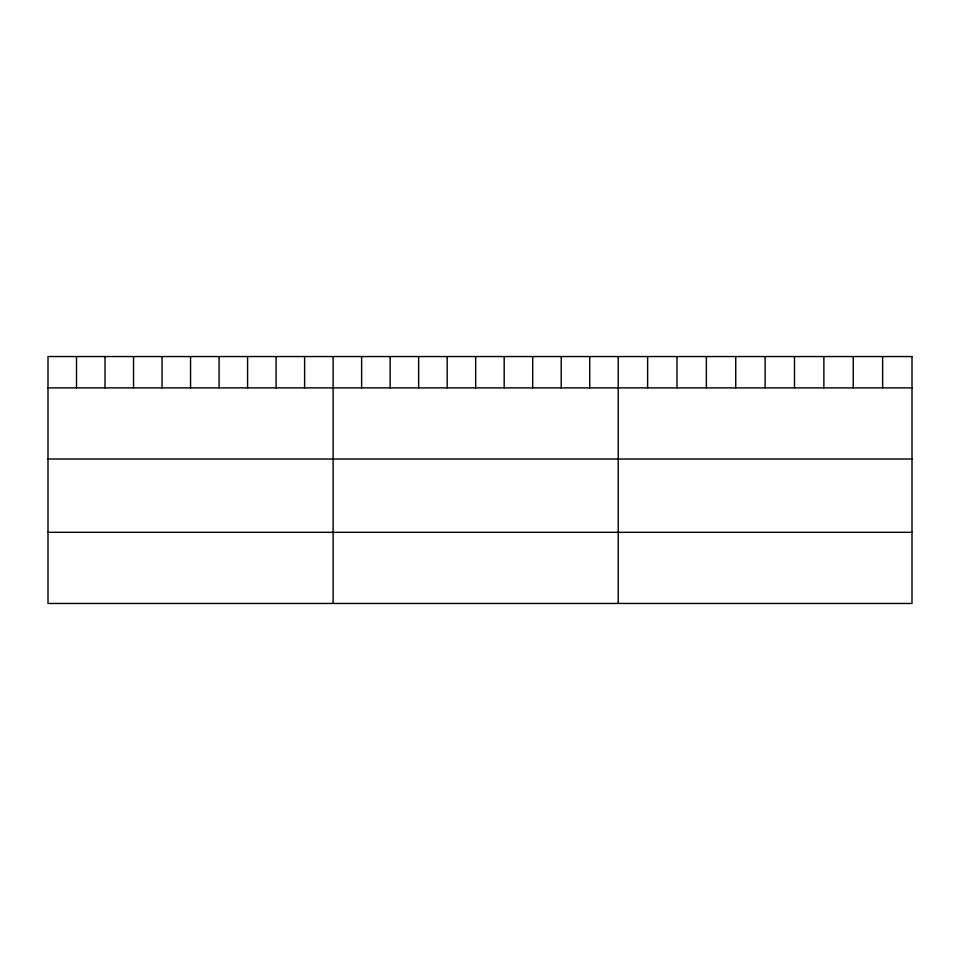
<?xml version="1.0" encoding="UTF-8"?>
<svg xmlns="http://www.w3.org/2000/svg" width="960" height="960" viewBox="0 0 960 960"><rect width="100%" height="100%" fill="white"/><g stroke="black" fill="none" stroke-linecap="round" stroke-linejoin="round"><path stroke-width="1.44" d="M48 387.876L912 387.876M48 459.012L912 459.012M48 532.308L912 532.308M882.624 356.544L882.624 387.876M853.248 356.544L853.248 387.876M823.872 356.544L823.872 387.876M794.496 356.544L794.496 387.876M765.12 356.544L765.12 387.876M735.744 356.544L735.744 387.876M706.368 356.544L706.368 387.876M676.992 356.544L676.992 387.876M647.616 356.544L647.616 387.876M618.24 356.544L618.24 603.456M589.728 356.544L589.728 387.876M561.216 356.544L561.216 387.876M532.704 356.544L532.704 387.876M504.192 356.544L504.192 387.876M475.68 356.544L475.68 387.876M447.168 356.544L447.168 387.876M418.656 356.544L418.656 387.876M390.144 356.544L390.144 387.876M361.632 356.544L361.632 387.876M333.12 356.544L333.12 603.456M304.608 356.544L304.608 387.876M276.096 356.544L276.096 387.876M247.584 356.544L247.584 387.876M219.072 356.544L219.072 387.876M190.56 356.544L190.56 387.876M162.048 356.544L162.048 387.876M133.536 356.544L133.536 387.876M105.024 356.544L105.024 387.876M76.512 356.544L76.512 387.876M912 356.544L48 356.544L48 603.456L912 603.456L912 356.544"/></g></svg>
